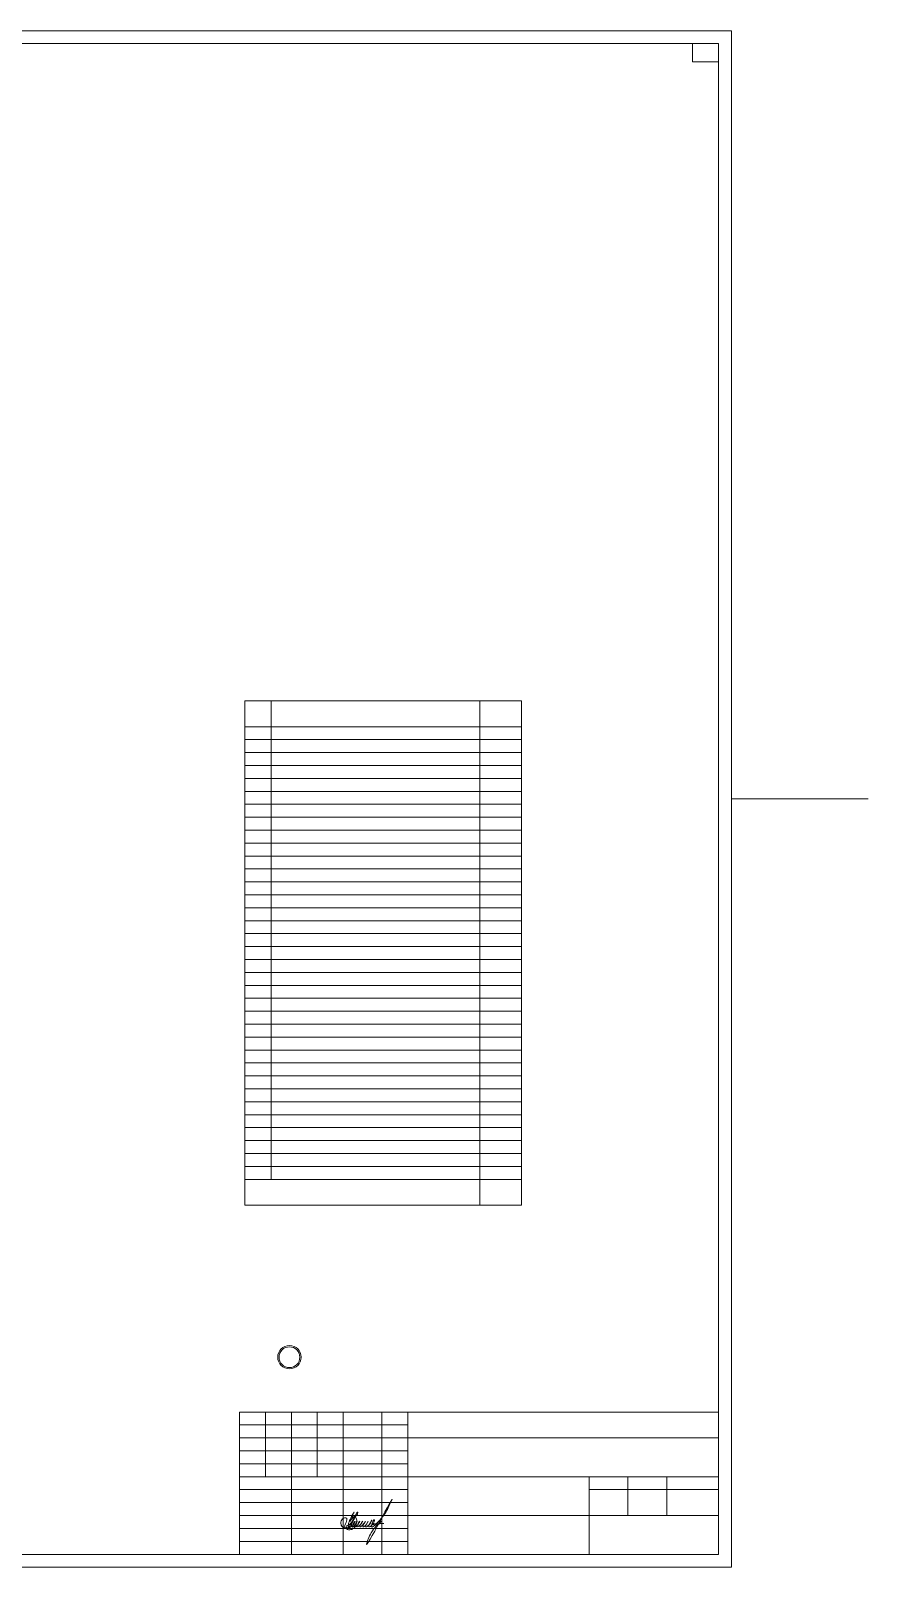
# Model space of a CAD drawing. Header units: metres. Extents: x -5.3 to 89.4, y -5.3 to 64.7.
# Drawn here: x 57 to 89.4, y 0 to 59.4 of the extents above; entities that cross this region are included whole.
import ezdxf

# ---------------------------------------------------------------- set-up
doc = ezdxf.new("R2010")
doc.units = ezdxf.units.M
doc.header["$MEASUREMENT"] = 0
doc.layers.add('Level 50', color=7, linetype='Continuous', lineweight=0)
doc.layers.add('Level 63', color=7, linetype='Continuous', lineweight=0)

msp = doc.modelspace()

# ---------------------------------------------------------------- linework, layer by layer
at = {"color": 7, "linetype": 'Continuous', "lineweight": 0}
for p, q in [((0, 59.4), (84.1, 59.4)), ((84.1, 59.4), (84.1, 0)), ((84.1, 59.4), (84.1, 59.4)), ((65.301, 31.995), (75.986, 31.995)), ((65.301, 31.495), (75.986, 31.495)), ((65.301, 30.995), (75.986, 30.995)), ((65.301, 30.495), (75.986, 30.495)), ((65.301, 29.995), (75.986, 29.995)), ((65.301, 29.495), (75.986, 29.495)), ((89.387, 29.7), (84.1, 29.7)), ((65.301, 28.995), (75.986, 28.995)), ((65.301, 28.495), (75.986, 28.495)), ((65.301, 27.995), (75.986, 27.995)), ((65.301, 27.495), (75.986, 27.495)), ((65.301, 26.995), (75.986, 26.995)), ((65.301, 26.495), (75.986, 26.495)), ((65.301, 25.995), (75.986, 25.995)), ((65.301, 25.495), (75.986, 25.495)), ((65.301, 24.995), (75.986, 24.995)), ((65.301, 24.495), (75.986, 24.495)), ((65.301, 23.995), (75.986, 23.995)), ((65.301, 23.495), (75.986, 23.495)), ((65.301, 22.995), (75.986, 22.995)), ((65.301, 22.495), (75.986, 22.495)), ((65.301, 21.995), (75.986, 21.995)), ((65.301, 21.495), (75.986, 21.495)), ((65.301, 20.995), (75.986, 20.995)), ((65.301, 20.495), (75.986, 20.495)), ((65.301, 19.995), (75.986, 19.995)), ((65.301, 19.495), (75.986, 19.495)), ((65.301, 18.995), (75.986, 18.995)), ((65.301, 18.495), (75.986, 18.495)), ((65.301, 17.995), (75.986, 17.995)), ((65.301, 17.495), (75.986, 17.495)), ((65.301, 17.495), (75.986, 17.495)), ((65.301, 16.995), (75.986, 16.995)), ((65.301, 16.495), (75.986, 16.495)), ((65.301, 15.995), (75.986, 15.995)), ((65.301, 15.495), (75.986, 15.495)), ((65.301, 15.495), (75.986, 15.495)), ((84.1, 0), (0, 0))]:
    msp.add_line(p, q, dxfattribs=at)
at = {"color": 7, "linetype": 'Continuous', "lineweight": 13}
for p, q in [((65.301, 33.495), (75.986, 33.495)), ((65.301, 33.495), (65.301, 13.995)), ((66.314, 33.495), (66.314, 32.495)), ((74.387, 33.495), (74.387, 32.495)), ((75.986, 33.495), (75.986, 13.995)), ((65.301, 32.495), (75.986, 32.495)), ((66.314, 32.495), (66.314, 14.995)), ((74.387, 32.495), (74.387, 13.995)), ((65.301, 14.995), (75.986, 14.995)), ((65.301, 13.995), (75.986, 13.995))]:
    msp.add_line(p, q, dxfattribs=at)
for radius in [0.452, 0.402]:
    msp.add_circle((67.026, 8.121), radius, dxfattribs=at)
at = {"color": 5, "linetype": 'Continuous', "lineweight": 0}
msp.add_open_spline([(69.111, 1.499), (69.148, 1.577), (69.201, 1.684), (69.236, 1.812), (69.247, 1.88), (69.208, 1.92), (69.142, 1.914), (69.078, 1.871), (69.03, 1.813), (69.006, 1.75), (69.009, 1.689), (69.025, 1.622), (69.063, 1.564), (69.123, 1.532), (69.189, 1.519), (69.254, 1.542), (69.311, 1.565), (69.381, 1.618), (69.424, 1.729), (69.489, 1.851), (69.54, 1.97), (69.598, 2.052), (69.619, 2.114), (69.662, 2.131), (69.664, 2.091), (69.653, 2.055), (69.538, 1.92), (69.458, 1.723), (69.396, 1.565), (69.325, 1.498), (69.309, 1.535), (69.3, 1.573), (69.289, 1.65), (69.344, 1.795), (69.39, 1.912), (69.612, 2.28), (69.345, 1.842), (69.584, 2.099), (69.263, 1.623), (69.444, 1.895), (69.521, 1.949), (69.602, 1.933), (69.623, 1.853), (69.632, 1.727), (69.598, 1.563), (69.48, 1.486), (69.394, 1.447), (69.313, 1.446), (69.242, 1.464), (69.217, 1.51), (69.212, 1.552), (69.223, 1.623), (69.35, 1.615), (69.567, 1.929), (69.26, 1.478), (69.458, 1.616), (69.537, 1.658), (69.595, 1.868), (69.339, 1.444), (69.585, 1.641), (69.701, 1.896), (69.419, 1.427), (69.68, 1.637), (69.802, 1.884), (69.512, 1.456), (69.789, 1.634), (69.911, 1.888), (69.638, 1.434), (69.899, 1.649), (70.01, 1.873), (69.733, 1.389), (70.026, 1.671), (70.091, 1.838), (69.807, 1.349), (70.182, 1.697), (70.236, 1.902), (69.918, 1.341), (70.311, 1.699), (70.307, 1.926), (70.066, 1.337), (70.663, 1.983), (70.778, 2.158), (71.324, 3.337), (69.644, 0.039), (70.176, 1.372), (70.327, 1.524), (70.605, 1.859), (70.485, 1.591), (70.023, 1.675), (70.427, 1.684), (70.678, 1.691)], degree=3, knots=[0, 0, 0, 0, 0.25628, 0.353581, 0.406785, 0.450947, 0.500228, 0.589539, 0.678243, 0.721139, 0.789755, 0.855622, 0.929913, 0.986796, 1.054482, 1.124935, 1.189175, 1.239866, 1.382593, 1.533904, 1.656708, 1.769166, 1.833241, 1.851218, 1.87708, 1.919627, 1.974991, 2.390092, 2.511628, 2.564183, 2.58853, 2.610373, 2.686214, 2.814194, 3.041608, 3.238132, 3.458023, 3.542151, 3.799695, 3.964581, 4.050226, 4.108456, 4.174286, 4.271529, 4.50532, 4.614114, 4.684066, 4.783342, 4.858047, 4.883077, 4.934253, 4.987448, 5.068031, 5.273314, 5.528209, 5.596865, 5.81499, 5.861814, 6.112149, 6.279116, 6.419755, 6.680665, 6.886777, 7.00733, 7.257369, 7.454423, 7.584298, 7.83004, 8.047956, 8.143902, 8.3832, 8.65874, 8.67189, 8.887943, 9.221296, 9.231594, 9.502183, 9.820257, 9.849202, 10.120034, 10.495152, 11.096402, 11.416738, 13.371737, 13.840926, 14.20828, 14.424856, 14.536091, 14.808089, 15.25283, 15.25283, 15.25283, 15.25283], dxfattribs=at)
at = {"layer": 'Level 50', "color": 7, "linetype": 'Continuous', "lineweight": 13}
for p, q in [((83.6, 58.9), (2, 58.9)), ((82.6, 58.9), (82.6, 58.2)), ((83.6, 58.9), (83.6, 0.5)), ((82.6, 58.2), (83.6, 58.2)), ((83.6, 0.5), (0.8, 0.5))]:
    msp.add_line(p, q, dxfattribs=at)
at = {"layer": 'Level 63', "color": 7, "linetype": 'Continuous', "lineweight": 13}
for p, q in [((65.1, 6), (83.6, 6)), ((65.1, 6), (65.1, 0.5)), ((66.1, 6), (66.1, 3.5)), ((67.1, 6), (67.1, 0.5)), ((68.1, 6), (68.1, 3.5)), ((69.1, 6), (69.1, 0.5)), ((70.6, 6), (70.6, 0.5)), ((71.6, 6), (71.6, 0.5)), ((71.6, 5), (83.6, 5)), ((65.1, 4), (71.6, 4)), ((65.1, 3.5), (71.6, 3.5)), ((71.6, 3.5), (83.6, 3.5)), ((78.6, 3), (83.6, 3)), ((71.6, 2), (83.6, 2))]:
    msp.add_line(p, q, dxfattribs=at)
at = {"layer": 'Level 63', "color": 7, "linetype": 'Continuous', "lineweight": 0}
for p, q in [((65.1, 5.5), (71.6, 5.5)), ((65.1, 5), (71.6, 5)), ((65.1, 4.5), (71.6, 4.5)), ((65.1, 3), (71.6, 3)), ((65.1, 2.5), (71.6, 2.5)), ((65.1, 2), (71.6, 2)), ((65.1, 1.5), (71.6, 1.5)), ((65.1, 1), (71.6, 1))]:
    msp.add_line(p, q, dxfattribs=at)
at = {"layer": 'Level 63', "color": 7, "linetype": 'Continuous', "lineweight": 13, "flags": 128}
for points in [[(78.6, 3.5), (78.6, 0.5)], [(80.1, 3.5), (80.1, 2)], [(81.6, 3.5), (81.6, 2)]]:
    msp.add_lwpolyline(points, dxfattribs=at)

doc.saveas('drawing.dxf')
